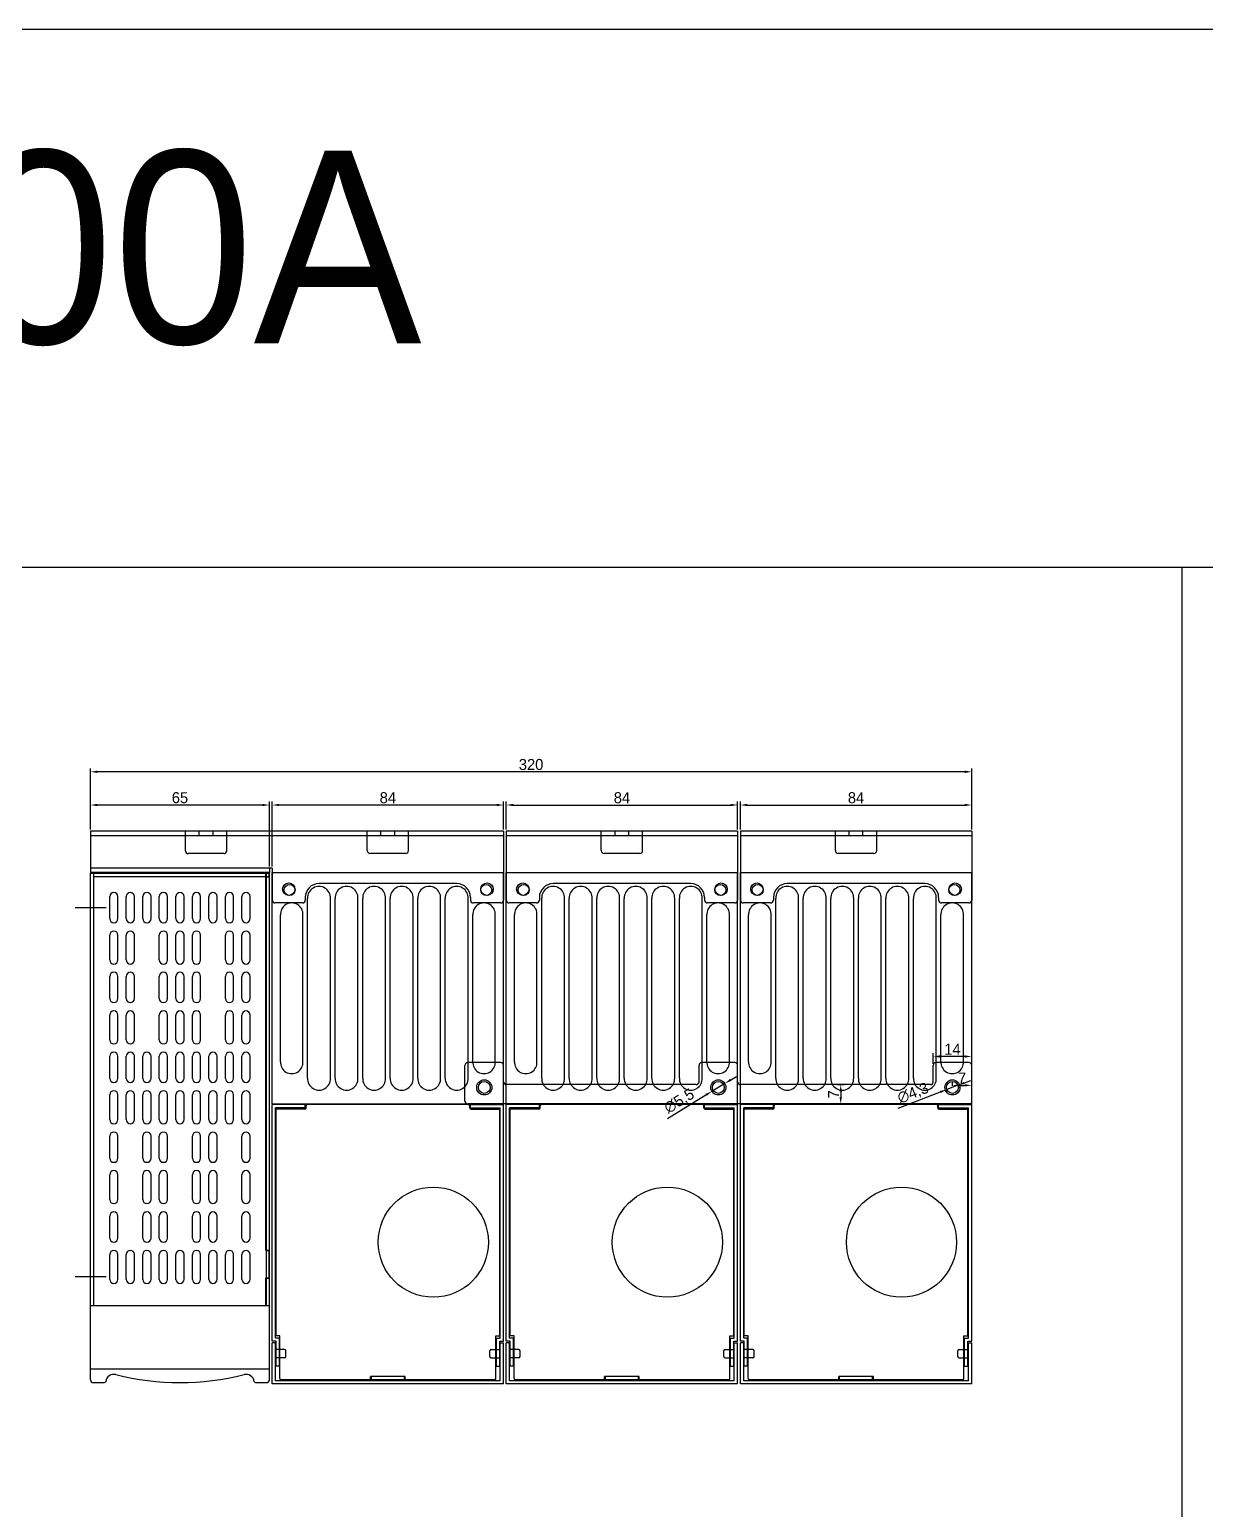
# Model space of a CAD drawing. Header units: millimetres. Extents: x 9994 to 11729, y -2993 to -1712.
# Drawn here: x 10878 to 11305, y -2249 to -1712 of the extents above; entities that cross this region are included whole.
import ezdxf

# ---------------------------------------------------------------- set-up
doc = ezdxf.new("R2010")
doc.units = ezdxf.units.MM
for name, color, linetype in [('CASE', 7, 'Continuous'), ('CASE BRACKET', 7, 'Continuous'), ('CASE COVER', 7, 'Continuous'), ('PCB BASE', 7, 'Continuous'), ('PCB BODY', 7, 'Continuous'), ('방열판', 7, 'Continuous')]:
    doc.layers.add(name, color=color, linetype=linetype)
doc.dimstyles.get("Standard").update_dxf_attribs({"dimtxt": 4, "dimasz": 2, "dimexe": 0.4, "dimexo": 0.9, "dimgap": 0.9, "dimtad": 1, "dimdsep": 46, "dimtxsty": 'Standard', "dimcen": 0.09, "dimclrd": 6, "dimclre": 6, "dimclrt": 4, "dimadec": 0, "dimazin": 2, "dimtfac": 1, "dimtofl": 0, "dimtmove": 0, "dimatfit": 3, "dimfxl": 1, "dimtolj": 1, "dimtzin": 0, "dimarcsym": 0})

# ---------------------------------------------------------------- blocks, each defined once
blk = doc.blocks.new('*D435')
at = {"color": 6, "lineweight": -2, "transparency": 16777216}
for p, q in [((10900.49, -2002.39), (10900.49, -1992.21)), ((10962.99, -1993.46), (10902.99, -1993.46)), ((10965.49, -2015.79), (10965.49, -1992.21))]:
    blk.add_line(p, q, dxfattribs=at)
at = {"color": 6, "transparency": 16777216}
for points in [[(10902.99, -1993.04), (10902.99, -1993.87), (10900.49, -1993.46)], [(10962.99, -1993.04), (10962.99, -1993.87), (10965.49, -1993.46)]]:
    blk.add_solid(points, dxfattribs=at)
at = {"layer": 'Defpoints', "color": 0, "transparency": 16777216}
for p in [(10900.49, -1993.46), (10900.49, -2003.01), (10965.49, -2016.41)]:
    blk.add_point(p, dxfattribs=at)
at = {"color": 1, "transparency": 16777216, "insert": (10932.99, -1990.83), "char_height": 4, "attachment_point": 5}
blk.add_mtext('65', dxfattribs=at)
blk = doc.blocks.new('*D436')
at = {"color": 6, "lineweight": -2, "transparency": 16777216}
for p, q in [((10900.49, -1996.99), (10900.49, -1980.15)), ((11217.99, -1981.4), (10902.99, -1981.4)), ((11220.49, -2002.39), (11220.49, -1980.15))]:
    blk.add_line(p, q, dxfattribs=at)
at = {"color": 6, "transparency": 16777216}
for points in [[(10902.99, -1980.98), (10902.99, -1981.82), (10900.49, -1981.4)], [(11217.99, -1980.98), (11217.99, -1981.82), (11220.49, -1981.4)]]:
    blk.add_solid(points, dxfattribs=at)
at = {"layer": 'Defpoints', "color": 0, "transparency": 16777216}
for p in [(10900.49, -1981.4), (10900.49, -1997.61), (11220.49, -2003.01)]:
    blk.add_point(p, dxfattribs=at)
at = {"color": 1, "transparency": 16777216, "insert": (11060.49, -1978.77), "char_height": 4, "attachment_point": 5}
blk.add_mtext('320', dxfattribs=at)
blk = doc.blocks.new('*D437')
at = {"color": 6, "lineweight": -2, "transparency": 16777216}
for p, q in [((10966.49, -2015.79), (10966.49, -1992.21)), ((11047.99, -1993.46), (10968.99, -1993.46)), ((11050.49, -2002.39), (11050.49, -1992.21))]:
    blk.add_line(p, q, dxfattribs=at)
at = {"color": 6, "transparency": 16777216}
for points in [[(10968.99, -1993.04), (10968.99, -1993.87), (10966.49, -1993.46)], [(11047.99, -1993.04), (11047.99, -1993.87), (11050.49, -1993.46)]]:
    blk.add_solid(points, dxfattribs=at)
at = {"layer": 'Defpoints', "color": 0, "transparency": 16777216}
for p in [(10966.49, -1993.46), (11050.49, -2003.01), (10966.49, -2016.41)]:
    blk.add_point(p, dxfattribs=at)
at = {"color": 1, "transparency": 16777216, "insert": (11008.49, -1990.83), "char_height": 4, "attachment_point": 5}
blk.add_mtext('84', dxfattribs=at)
blk = doc.blocks.new('*D438')
at = {"color": 6, "lineweight": -2, "transparency": 16777216}
for p, q in [((11051.49, -2002.39), (11051.49, -1992.21)), ((11053.99, -1993.46), (11132.99, -1993.46)), ((11135.49, -2002.39), (11135.49, -1992.21))]:
    blk.add_line(p, q, dxfattribs=at)
at = {"color": 6, "transparency": 16777216}
for points in [[(11053.99, -1993.04), (11053.99, -1993.87), (11051.49, -1993.46)], [(11132.99, -1993.04), (11132.99, -1993.87), (11135.49, -1993.46)]]:
    blk.add_solid(points, dxfattribs=at)
at = {"layer": 'Defpoints', "color": 0, "transparency": 16777216}
for p in [(11135.49, -1993.46), (11051.49, -2003.01), (11135.49, -2003.01)]:
    blk.add_point(p, dxfattribs=at)
at = {"color": 1, "transparency": 16777216, "insert": (11093.49, -1990.83), "char_height": 4, "attachment_point": 5}
blk.add_mtext('84', dxfattribs=at)
blk = doc.blocks.new('*D449')
at = {"color": 6, "lineweight": -2, "transparency": 16777216}
for p, q in [((11136.49, -2002.39), (11136.49, -1992.21)), ((11138.99, -1993.46), (11217.99, -1993.46)), ((11220.49, -2002.39), (11220.49, -1992.21))]:
    blk.add_line(p, q, dxfattribs=at)
at = {"color": 6, "transparency": 16777216}
for points in [[(11138.99, -1993.04), (11138.99, -1993.87), (11136.49, -1993.46)], [(11217.99, -1993.04), (11217.99, -1993.87), (11220.49, -1993.46)]]:
    blk.add_solid(points, dxfattribs=at)
at = {"layer": 'Defpoints', "color": 0, "transparency": 16777216}
for p in [(11220.49, -1993.46), (11136.49, -2003.01), (11220.49, -2003.01)]:
    blk.add_point(p, dxfattribs=at)
at = {"color": 1, "transparency": 16777216, "insert": (11178.49, -1990.83), "char_height": 4, "attachment_point": 5}
blk.add_mtext('84', dxfattribs=at)
blk = doc.blocks.new('*D653')
at = {"color": 6, "lineweight": -2, "transparency": 16777216}
for p, q in [((11213.49, -2095.39), (11213.49, -2094.01)), ((11215.99, -2095.26), (11217.99, -2095.26)), ((11220.49, -2095.39), (11220.49, -2094.01))]:
    blk.add_line(p, q, dxfattribs=at)
at = {"color": 6, "transparency": 16777216}
for points in [[(11215.99, -2094.84), (11215.99, -2095.67), (11213.49, -2095.26)], [(11217.99, -2094.84), (11217.99, -2095.67), (11220.49, -2095.26)]]:
    blk.add_solid(points, dxfattribs=at)
at = {"layer": 'Defpoints', "color": 0, "transparency": 16777216}
for p in [(11220.49, -2095.26), (11213.49, -2096.01), (11220.49, -2096.01)]:
    blk.add_point(p, dxfattribs=at)
at = {"color": 1, "transparency": 16777216, "insert": (11216.99, -2092.63), "char_height": 4, "attachment_point": 5}
blk.add_mtext('7', dxfattribs=at)
blk = doc.blocks.new('*D654')
at = {"color": 6, "lineweight": -2, "transparency": 16777216}
for p, q in [((11171.61, -2095.01), (11174.18, -2095.01)), ((11172.93, -2097.51), (11172.93, -2099.51)), ((11177.86, -2102.01), (11171.68, -2102.01))]:
    blk.add_line(p, q, dxfattribs=at)
at = {"color": 6, "transparency": 16777216}
for points in [[(11172.51, -2097.51), (11173.35, -2097.51), (11172.93, -2095.01)], [(11172.51, -2099.51), (11173.35, -2099.51), (11172.93, -2102.01)]]:
    blk.add_solid(points, dxfattribs=at)
at = {"layer": 'Defpoints', "color": 0, "transparency": 16777216}
for p in [(11170.99, -2095.01), (11172.93, -2102.01), (11178.49, -2102.01)]:
    blk.add_point(p, dxfattribs=at)
at = {"color": 1, "transparency": 16777216, "insert": (11170.3, -2098.51), "char_height": 4, "attachment_point": 5, "rotation": 90}
blk.add_mtext('7', dxfattribs=at)
blk = doc.blocks.new('*D655')
at = {"color": 6, "lineweight": -2, "transparency": 16777216}
for p, q in [((11206.49, -2087.39), (11206.49, -2083.53)), ((11217.99, -2084.78), (11208.99, -2084.78)), ((11220.49, -2087.36), (11220.49, -2083.53))]:
    blk.add_line(p, q, dxfattribs=at)
at = {"color": 6, "transparency": 16777216}
for points in [[(11208.99, -2084.36), (11208.99, -2085.2), (11206.49, -2084.78)], [(11217.99, -2084.36), (11217.99, -2085.2), (11220.49, -2084.78)]]:
    blk.add_solid(points, dxfattribs=at)
at = {"layer": 'Defpoints', "color": 0, "transparency": 16777216}
for p in [(11206.49, -2084.78), (11206.49, -2088.01), (11220.49, -2087.99)]:
    blk.add_point(p, dxfattribs=at)
at = {"color": 1, "transparency": 16777216, "insert": (11213.49, -2082.15), "char_height": 4, "attachment_point": 5}
blk.add_mtext('14', dxfattribs=at)
blk = doc.blocks.new('*D666')
at = {"color": 6, "lineweight": -2, "transparency": 16777216}
for p, q in [((11130.84, -2094.59), (11126.14, -2097.44)), ((11132.98, -2093.29), (11135.11, -2091.99)), ((11109.97, -2107.26), (11124, -2098.74))]:
    blk.add_line(p, q, dxfattribs=at)
at = {"color": 6, "transparency": 16777216}
for points in [[(11132.76, -2092.93), (11133.19, -2093.64), (11130.84, -2094.59)], [(11123.79, -2098.38), (11124.22, -2099.1), (11126.14, -2097.44)]]:
    blk.add_solid(points, dxfattribs=at)
at = {"layer": 'Defpoints', "color": 0, "transparency": 16777216}
for p in [(11130.84, -2094.59), (11126.14, -2097.44)]:
    blk.add_point(p, dxfattribs=at)
at = {"color": 1, "transparency": 16777216, "insert": (11114.38, -2101.12), "char_height": 4, "attachment_point": 5, "rotation": 31.2849}
blk.add_mtext('∅5,5', dxfattribs=at)
blk = doc.blocks.new('*D570')
at = {"color": 6, "lineweight": -2, "transparency": 16777216}
for p, q in [((11215.5, -2095.25), (11211.48, -2096.78)), ((11217.84, -2094.36), (11220.17, -2093.48)), ((11193.79, -2103.49), (11209.14, -2097.66))]:
    blk.add_line(p, q, dxfattribs=at)
at = {"color": 6, "transparency": 16777216}
for points in [[(11217.69, -2093.97), (11217.98, -2094.75), (11215.5, -2095.25)], [(11208.99, -2097.27), (11209.29, -2098.05), (11211.48, -2096.78)]]:
    blk.add_solid(points, dxfattribs=at)
at = {"layer": 'Defpoints', "color": 0, "transparency": 16777216}
for p in [(11215.5, -2095.25), (11211.48, -2096.78)]:
    blk.add_point(p, dxfattribs=at)
at = {"color": 1, "transparency": 16777216, "insert": (11199.25, -2098.25), "char_height": 4, "attachment_point": 5, "rotation": 20.786}
blk.add_mtext('∅4,3', dxfattribs=at)

msp = doc.modelspace()

# ---------------------------------------------------------------- linework, layer by layer
for p, q in [((11728.716, -1711.875), (9994.37, -1711.875)), ((11728.716, -1907.151), (9994.37, -1907.151)), ((11296.85, -1907.151), (11296.85, -2993.143))]:
    msp.add_line(p, q)
at = {"layer": 'CASE'}
for p, q in [((10900.489, -2175.213), (10900.489, -2018.213)), ((10900.489, -2018.213), (10965.489, -2018.213)), ((10901.689, -2175.213), (10901.689, -2018.213)), ((10901.689, -2019.413), (10965.389, -2019.413)), ((10964.189, -2155.213), (10964.189, -2018.213)), ((10964.289, -2018.213), (10964.289, -2155.213)), ((10964.289, -2019.513), (10965.489, -2019.513)), ((10965.389, -2019.413), (10965.389, -2018.213)), ((10965.489, -2175.213), (10965.489, -2018.213)), ((10894.983, -2030.713), (10906.235, -2030.713)), ((10907.486, -2034.715), (10907.486, -2026.715)), ((10910.486, -2034.715), (10910.486, -2026.715)), ((10913.486, -2034.715), (10913.486, -2026.715)), ((10916.486, -2034.715), (10916.486, -2026.715)), ((10919.486, -2034.715), (10919.486, -2026.715)), ((10922.486, -2034.715), (10922.486, -2026.715)), ((10925.486, -2034.715), (10925.486, -2026.715)), ((10928.486, -2034.715), (10928.486, -2026.715)), ((10931.486, -2034.715), (10931.486, -2026.715)), ((10934.486, -2034.715), (10934.486, -2026.715)), ((10937.486, -2034.715), (10937.486, -2026.715)), ((10940.486, -2034.715), (10940.486, -2026.715)), ((10943.486, -2034.715), (10943.486, -2026.715)), ((10946.486, -2034.715), (10946.486, -2026.715)), ((10949.486, -2034.715), (10949.486, -2026.715)), ((10952.486, -2034.715), (10952.486, -2026.715)), ((10955.486, -2034.715), (10955.486, -2026.715)), ((10958.486, -2034.715), (10958.486, -2026.715)), ((10907.486, -2049.715), (10907.486, -2040.715)), ((10910.486, -2049.715), (10910.486, -2040.715)), ((10913.486, -2049.715), (10913.486, -2040.715)), ((10916.486, -2049.715), (10916.486, -2040.715)), ((10925.486, -2049.715), (10925.486, -2040.715)), ((10928.486, -2049.715), (10928.486, -2040.715)), ((10931.486, -2049.715), (10931.486, -2040.715)), ((10934.486, -2049.715), (10934.486, -2040.715)), ((10937.486, -2049.715), (10937.486, -2040.715)), ((10940.486, -2049.715), (10940.486, -2040.715)), ((10949.486, -2049.715), (10949.486, -2040.715)), ((10952.486, -2049.715), (10952.486, -2040.715)), ((10955.486, -2049.715), (10955.486, -2040.715)), ((10958.486, -2049.715), (10958.486, -2040.715)), ((10907.486, -2063.715), (10907.486, -2055.715)), ((10910.486, -2063.715), (10910.486, -2055.715)), ((10913.486, -2063.715), (10913.486, -2055.715)), ((10916.486, -2063.715), (10916.486, -2055.715)), ((10925.486, -2063.715), (10925.486, -2055.715)), ((10928.486, -2063.715), (10928.486, -2055.715)), ((10931.486, -2063.715), (10931.486, -2055.715)), ((10934.486, -2063.715), (10934.486, -2055.715)), ((10937.486, -2063.715), (10937.486, -2055.715)), ((10940.486, -2063.715), (10940.486, -2055.715)), ((10949.486, -2063.715), (10949.486, -2055.715)), ((10952.486, -2063.715), (10952.486, -2055.715)), ((10955.486, -2063.715), (10955.486, -2055.715)), ((10958.486, -2063.715), (10958.486, -2055.715)), ((10907.486, -2078.715), (10907.486, -2069.715)), ((10910.486, -2078.715), (10910.486, -2069.715)), ((10913.486, -2078.715), (10913.486, -2069.715)), ((10916.486, -2078.715), (10916.486, -2069.715)), ((10925.486, -2078.715), (10925.486, -2069.715)), ((10928.486, -2078.715), (10928.486, -2069.715)), ((10931.486, -2078.715), (10931.486, -2069.715)), ((10934.486, -2078.715), (10934.486, -2069.715)), ((10937.486, -2078.715), (10937.486, -2069.715)), ((10940.486, -2078.715), (10940.486, -2069.715)), ((10949.486, -2078.715), (10949.486, -2069.715)), ((10952.486, -2078.715), (10952.486, -2069.715)), ((10955.486, -2078.715), (10955.486, -2069.715)), ((10958.486, -2078.715), (10958.486, -2069.715)), ((10907.486, -2092.715), (10907.486, -2084.715)), ((10910.486, -2092.715), (10910.486, -2084.715)), ((10913.486, -2092.715), (10913.486, -2084.715)), ((10916.486, -2092.715), (10916.486, -2084.715)), ((10919.486, -2092.715), (10919.486, -2084.715)), ((10922.486, -2092.715), (10922.486, -2084.715)), ((10925.486, -2092.715), (10925.486, -2084.715)), ((10928.486, -2092.715), (10928.486, -2084.715)), ((10931.486, -2092.715), (10931.486, -2084.715)), ((10934.486, -2092.715), (10934.486, -2084.715)), ((10937.486, -2092.715), (10937.486, -2084.715)), ((10940.486, -2092.715), (10940.486, -2084.715)), ((10943.486, -2092.715), (10943.486, -2084.715)), ((10946.486, -2092.715), (10946.486, -2084.715)), ((10949.486, -2092.715), (10949.486, -2084.715)), ((10952.486, -2092.715), (10952.486, -2084.715)), ((10955.486, -2092.715), (10955.486, -2084.715)), ((10958.486, -2092.715), (10958.486, -2084.715)), ((10907.486, -2107.715), (10907.486, -2098.715)), ((10910.486, -2107.715), (10910.486, -2098.715)), ((10913.486, -2107.715), (10913.486, -2098.715)), ((10916.486, -2107.715), (10916.486, -2098.715)), ((10919.486, -2107.715), (10919.486, -2098.715)), ((10922.486, -2107.715), (10922.486, -2098.715)), ((10925.486, -2107.715), (10925.486, -2098.715)), ((10928.486, -2107.715), (10928.486, -2098.715)), ((10931.486, -2107.715), (10931.486, -2098.715)), ((10934.486, -2107.715), (10934.486, -2098.715)), ((10937.486, -2107.715), (10937.486, -2098.715)), ((10940.486, -2107.715), (10940.486, -2098.715)), ((10943.486, -2107.715), (10943.486, -2098.715)), ((10946.486, -2107.715), (10946.486, -2098.715)), ((10949.486, -2107.715), (10949.486, -2098.715)), ((10952.486, -2107.715), (10952.486, -2098.715)), ((10955.486, -2107.715), (10955.486, -2098.715)), ((10958.486, -2107.715), (10958.486, -2098.715)), ((10978.489, -2102.213), (10966.489, -2102.213)), ((10966.489, -2188.213), (10966.489, -2102.213)), ((10978.489, -2103.413), (10967.689, -2103.413)), ((10967.689, -2187.013), (10967.689, -2103.413)), ((10978.289, -2103.913), (10967.889, -2103.913)), ((10967.889, -2186.213), (10967.889, -2103.913)), ((10978.489, -2103.413), (10978.489, -2102.213)), ((10978.789, -2103.413), (10978.789, -2102.713)), ((11037.689, -2102.213), (10979.289, -2102.213)), ((11038.189, -2103.413), (11038.189, -2102.713)), ((11038.489, -2102.213), (11050.489, -2102.213)), ((11038.489, -2103.413), (11038.489, -2102.213)), ((11038.489, -2103.413), (11049.289, -2103.413)), ((11038.689, -2103.913), (11049.089, -2103.913)), ((11049.089, -2186.213), (11049.089, -2103.913)), ((11049.289, -2187.013), (11049.289, -2103.413)), ((11050.489, -2188.213), (11050.489, -2102.213)), ((11063.489, -2102.213), (11051.489, -2102.213)), ((11051.489, -2188.213), (11051.489, -2102.213)), ((11063.489, -2103.413), (11052.689, -2103.413)), ((11052.689, -2187.013), (11052.689, -2103.413)), ((11063.289, -2103.913), (11052.889, -2103.913)), ((11052.889, -2186.213), (11052.889, -2103.913)), ((11063.489, -2103.413), (11063.489, -2102.213)), ((11063.789, -2103.413), (11063.789, -2102.713)), ((11122.689, -2102.213), (11064.289, -2102.213)), ((11123.189, -2103.413), (11123.189, -2102.713)), ((11123.489, -2102.213), (11135.489, -2102.213)), ((11123.489, -2103.413), (11123.489, -2102.213)), ((11123.489, -2103.413), (11134.289, -2103.413)), ((11123.689, -2103.913), (11134.089, -2103.913)), ((11134.089, -2186.213), (11134.089, -2103.913)), ((11134.289, -2187.013), (11134.289, -2103.413)), ((11135.489, -2188.213), (11135.489, -2102.213)), ((11148.489, -2102.213), (11136.489, -2102.213)), ((11136.489, -2188.213), (11136.489, -2102.213)), ((11148.489, -2103.413), (11137.689, -2103.413)), ((11137.689, -2187.013), (11137.689, -2103.413)), ((11148.289, -2103.913), (11137.889, -2103.913)), ((11137.889, -2186.213), (11137.889, -2103.913)), ((11148.489, -2103.413), (11148.489, -2102.213)), ((11148.789, -2103.413), (11148.789, -2102.713)), ((11207.689, -2102.213), (11149.289, -2102.213)), ((11208.189, -2103.413), (11208.189, -2102.713)), ((11208.489, -2102.213), (11220.489, -2102.213)), ((11208.489, -2103.413), (11208.489, -2102.213)), ((11208.489, -2103.413), (11219.289, -2103.413)), ((11208.689, -2103.913), (11219.089, -2103.913)), ((11219.089, -2186.213), (11219.089, -2103.913)), ((11219.289, -2187.013), (11219.289, -2103.413)), ((11220.489, -2188.213), (11220.489, -2102.213)), ((10907.486, -2121.715), (10907.486, -2113.715)), ((10910.486, -2121.715), (10910.486, -2113.715)), ((10919.486, -2121.715), (10919.486, -2113.715)), ((10922.486, -2121.715), (10922.486, -2113.715)), ((10925.486, -2121.715), (10925.486, -2113.715)), ((10928.486, -2121.715), (10928.486, -2113.715)), ((10937.486, -2121.715), (10937.486, -2113.715)), ((10940.486, -2121.715), (10940.486, -2113.715)), ((10943.486, -2121.715), (10943.486, -2113.715)), ((10946.486, -2121.715), (10946.486, -2113.715)), ((10955.486, -2121.715), (10955.486, -2113.715)), ((10958.486, -2121.715), (10958.486, -2113.715)), ((10907.486, -2136.715), (10907.486, -2127.715)), ((10910.486, -2136.715), (10910.486, -2127.715)), ((10919.486, -2136.715), (10919.486, -2127.715)), ((10922.486, -2136.715), (10922.486, -2127.715)), ((10925.486, -2136.715), (10925.486, -2127.715)), ((10928.486, -2136.715), (10928.486, -2127.715)), ((10937.486, -2136.715), (10937.486, -2127.715)), ((10940.486, -2136.715), (10940.486, -2127.715)), ((10943.486, -2136.715), (10943.486, -2127.715)), ((10946.486, -2136.715), (10946.486, -2127.715)), ((10955.486, -2136.715), (10955.486, -2127.715)), ((10958.486, -2136.715), (10958.486, -2127.715)), ((10907.486, -2150.715), (10907.486, -2142.715)), ((10910.486, -2150.715), (10910.486, -2142.715)), ((10919.486, -2150.715), (10919.486, -2142.715)), ((10922.486, -2150.715), (10922.486, -2142.715)), ((10925.486, -2150.715), (10925.486, -2142.715)), ((10928.486, -2150.715), (10928.486, -2142.715)), ((10937.486, -2150.715), (10937.486, -2142.715)), ((10940.486, -2150.715), (10940.486, -2142.715)), ((10943.486, -2150.715), (10943.486, -2142.715)), ((10946.486, -2150.715), (10946.486, -2142.715)), ((10955.486, -2150.715), (10955.486, -2142.715)), ((10958.486, -2150.715), (10958.486, -2142.715)), ((10907.486, -2165.715), (10907.486, -2156.715)), ((10910.486, -2165.715), (10910.486, -2156.715)), ((10913.486, -2165.715), (10913.486, -2156.715)), ((10916.486, -2165.715), (10916.486, -2156.715)), ((10919.486, -2165.715), (10919.486, -2156.715)), ((10922.486, -2165.715), (10922.486, -2156.715)), ((10925.486, -2165.715), (10925.486, -2156.715)), ((10928.486, -2165.715), (10928.486, -2156.715)), ((10931.486, -2165.715), (10931.486, -2156.715)), ((10934.486, -2165.715), (10934.486, -2156.715)), ((10937.486, -2165.715), (10937.486, -2156.715)), ((10940.486, -2165.715), (10940.486, -2156.715)), ((10943.486, -2165.715), (10943.486, -2156.715)), ((10946.486, -2165.715), (10946.486, -2156.715)), ((10949.486, -2165.715), (10949.486, -2156.715)), ((10952.486, -2165.715), (10952.486, -2156.715)), ((10955.486, -2165.715), (10955.486, -2156.715)), ((10958.486, -2165.715), (10958.486, -2156.715)), ((10964.189, -2155.213), (10965.389, -2155.213)), ((10964.289, -2155.113), (10965.489, -2155.113)), ((10964.289, -2155.213), (10964.289, -2165.213)), ((10965.389, -2165.213), (10965.389, -2155.213)), ((10894.983, -2164.713), (10906.235, -2164.713)), ((10964.189, -2165.213), (10965.389, -2165.213)), ((10964.189, -2175.213), (10964.189, -2165.213)), ((10964.289, -2165.213), (10964.289, -2175.213)), ((10964.289, -2165.313), (10965.489, -2165.313)), ((10900.489, -2175.213), (10927.489, -2175.213)), ((10938.489, -2175.213), (10965.489, -2175.213)), ((10969.089, -2187.013), (10967.689, -2187.013)), ((10969.289, -2186.213), (10967.889, -2186.213)), ((10969.089, -2197.213), (10969.089, -2187.013)), ((10969.289, -2201.713), (10969.289, -2186.213)), ((11047.689, -2201.713), (11047.689, -2186.213)), ((11047.689, -2186.213), (11049.089, -2186.213)), ((11047.889, -2197.213), (11047.889, -2187.013)), ((11047.889, -2187.013), (11049.289, -2187.013)), ((11054.089, -2187.013), (11052.689, -2187.013)), ((11054.289, -2186.213), (11052.889, -2186.213)), ((11054.089, -2197.213), (11054.089, -2187.013)), ((11054.289, -2201.713), (11054.289, -2186.213)), ((11132.689, -2201.713), (11132.689, -2186.213)), ((11132.689, -2186.213), (11134.089, -2186.213)), ((11132.889, -2197.213), (11132.889, -2187.013)), ((11132.889, -2187.013), (11134.289, -2187.013)), ((11139.089, -2187.013), (11137.689, -2187.013)), ((11139.289, -2186.213), (11137.889, -2186.213)), ((11139.089, -2197.213), (11139.089, -2187.013)), ((11139.289, -2201.713), (11139.289, -2186.213)), ((11217.689, -2201.713), (11217.689, -2186.213)), ((11217.689, -2186.213), (11219.089, -2186.213)), ((11217.889, -2197.213), (11217.889, -2187.013)), ((11217.889, -2187.013), (11219.289, -2187.013)), ((10967.889, -2188.213), (10966.489, -2188.213)), ((10967.889, -2197.213), (10967.889, -2188.213)), ((11049.089, -2197.213), (11049.089, -2188.213)), ((11049.089, -2188.213), (11050.489, -2188.213)), ((11052.889, -2188.213), (11051.489, -2188.213)), ((11052.889, -2197.213), (11052.889, -2188.213)), ((11134.089, -2197.213), (11134.089, -2188.213)), ((11134.089, -2188.213), (11135.489, -2188.213)), ((11137.889, -2188.213), (11136.489, -2188.213)), ((11137.889, -2197.213), (11137.889, -2188.213)), ((11219.089, -2197.213), (11219.089, -2188.213)), ((11219.089, -2188.213), (11220.489, -2188.213)), ((10969.089, -2197.213), (10967.889, -2197.213)), ((11047.889, -2197.213), (11049.089, -2197.213)), ((11054.089, -2197.213), (11052.889, -2197.213)), ((11132.889, -2197.213), (11134.089, -2197.213)), ((11139.089, -2197.213), (11137.889, -2197.213)), ((11217.889, -2197.213), (11219.089, -2197.213)), ((11002.189, -2202.213), (10969.789, -2202.213)), ((11014.789, -2201.013), (11002.189, -2201.013)), ((11002.189, -2202.213), (11002.189, -2201.013)), ((11002.489, -2202.213), (11002.489, -2201.013)), ((11014.489, -2202.213), (11002.489, -2202.213)), ((11014.489, -2202.213), (11014.489, -2201.013)), ((11014.789, -2202.213), (11014.789, -2201.013)), ((11047.189, -2202.213), (11014.789, -2202.213)), ((11087.189, -2202.213), (11054.789, -2202.213)), ((11099.789, -2201.013), (11087.189, -2201.013)), ((11087.189, -2202.213), (11087.189, -2201.013)), ((11087.489, -2202.213), (11087.489, -2201.013)), ((11099.489, -2202.213), (11087.489, -2202.213)), ((11099.489, -2202.213), (11099.489, -2201.013)), ((11099.789, -2202.213), (11099.789, -2201.013)), ((11132.189, -2202.213), (11099.789, -2202.213)), ((11172.189, -2202.213), (11139.789, -2202.213)), ((11184.789, -2201.013), (11172.189, -2201.013)), ((11172.189, -2202.213), (11172.189, -2201.013)), ((11172.489, -2202.213), (11172.489, -2201.013)), ((11184.489, -2202.213), (11172.489, -2202.213)), ((11184.489, -2202.213), (11184.489, -2201.013)), ((11184.789, -2202.213), (11184.789, -2201.013)), ((11217.189, -2202.213), (11184.789, -2202.213))]:
    msp.add_line(p, q, dxfattribs=at)
for centre in [(11024.989, -2152.213), (11109.989, -2152.213), (11194.989, -2152.213)]:
    msp.add_circle(centre, 20, dxfattribs=at)
for centre, radius, start, end in [((10908.986, -2026.715), 1.5, 0, 180), ((10914.986, -2026.715), 1.5, 0, 180), ((10920.986, -2026.715), 1.5, 0, 180), ((10926.986, -2026.715), 1.5, 0, 180), ((10932.986, -2026.715), 1.5, 0, 180), ((10938.986, -2026.715), 1.5, 0, 180), ((10944.986, -2026.715), 1.5, 0, 180), ((10950.986, -2026.715), 1.5, 0, 180), ((10956.986, -2026.715), 1.5, 0, 180), ((10908.986, -2034.715), 1.5, 180, 0), ((10914.986, -2034.715), 1.5, 180, 0), ((10920.986, -2034.715), 1.5, 180, 0), ((10926.986, -2034.715), 1.5, 180, 0), ((10932.986, -2034.715), 1.5, 180, 0), ((10938.986, -2034.715), 1.5, 180, 0), ((10944.986, -2034.715), 1.5, 180, 0), ((10950.986, -2034.715), 1.5, 180, 0), ((10956.986, -2034.715), 1.5, 180, 0), ((10908.986, -2040.715), 1.5, 0, 180), ((10914.986, -2040.715), 1.5, 0, 180), ((10926.986, -2040.715), 1.5, 0, 180), ((10932.986, -2040.715), 1.5, 0, 180), ((10938.986, -2040.715), 1.5, 0, 180), ((10950.986, -2040.715), 1.5, 0, 180), ((10956.986, -2040.715), 1.5, 0, 180), ((10908.986, -2049.715), 1.5, 180, 0), ((10914.986, -2049.715), 1.5, 180, 0), ((10926.986, -2049.715), 1.5, 180, 0), ((10932.986, -2049.715), 1.5, 180, 0), ((10938.986, -2049.715), 1.5, 180, 0), ((10950.986, -2049.715), 1.5, 180, 0), ((10956.986, -2049.715), 1.5, 180, 0), ((10908.986, -2055.715), 1.5, 0, 180), ((10914.986, -2055.715), 1.5, 0, 180), ((10926.986, -2055.715), 1.5, 0, 180), ((10932.986, -2055.715), 1.5, 0, 180), ((10938.986, -2055.715), 1.5, 0, 180), ((10950.986, -2055.715), 1.5, 0, 180), ((10956.986, -2055.715), 1.5, 0, 180), ((10908.986, -2063.715), 1.5, 180, 0), ((10908.986, -2069.715), 1.5, 0, 180), ((10914.986, -2063.715), 1.5, 180, 0), ((10914.986, -2069.715), 1.5, 0, 180), ((10926.986, -2063.715), 1.5, 180, 0), ((10926.986, -2069.715), 1.5, 0, 180), ((10932.986, -2063.715), 1.5, 180, 0), ((10932.986, -2069.715), 1.5, 0, 180), ((10938.986, -2063.715), 1.5, 180, 0), ((10938.986, -2069.715), 1.5, 0, 180), ((10950.986, -2063.715), 1.5, 180, 0), ((10950.986, -2069.715), 1.5, 0, 180), ((10956.986, -2063.715), 1.5, 180, 0), ((10956.986, -2069.715), 1.5, 0, 180), ((10908.986, -2078.715), 1.5, 180, 0), ((10914.986, -2078.715), 1.5, 180, 0), ((10926.986, -2078.715), 1.5, 180, 0), ((10932.986, -2078.715), 1.5, 180, 0), ((10938.986, -2078.715), 1.5, 180, 0), ((10950.986, -2078.715), 1.5, 180, 0), ((10956.986, -2078.715), 1.5, 180, 0), ((10908.986, -2084.715), 1.5, 0, 180), ((10914.986, -2084.715), 1.5, 0, 180), ((10920.986, -2084.715), 1.5, 0, 180), ((10926.986, -2084.715), 1.5, 0, 180), ((10932.986, -2084.715), 1.5, 0, 180), ((10938.986, -2084.715), 1.5, 0, 180), ((10944.986, -2084.715), 1.5, 0, 180), ((10950.986, -2084.715), 1.5, 0, 180), ((10956.986, -2084.715), 1.5, 0, 180), ((10908.986, -2092.715), 1.5, 180, 0), ((10914.986, -2092.715), 1.5, 180, 0), ((10920.986, -2092.715), 1.5, 180, 0), ((10926.986, -2092.715), 1.5, 180, 0), ((10932.986, -2092.715), 1.5, 180, 0), ((10938.986, -2092.715), 1.5, 180, 0), ((10944.986, -2092.715), 1.5, 180, 0), ((10950.986, -2092.715), 1.5, 180, 0), ((10956.986, -2092.715), 1.5, 180, 0), ((10908.986, -2098.715), 1.5, 0, 180), ((10914.986, -2098.715), 1.5, 0, 180), ((10920.986, -2098.715), 1.5, 0, 180), ((10926.986, -2098.715), 1.5, 0, 180), ((10932.986, -2098.715), 1.5, 0, 180), ((10938.986, -2098.715), 1.5, 0, 180), ((10944.986, -2098.715), 1.5, 0, 180), ((10950.986, -2098.715), 1.5, 0, 180), ((10956.986, -2098.715), 1.5, 0, 180), ((10978.289, -2103.413), 0.5, 270, 0), ((10979.289, -2102.713), 0.5, 90, 180), ((11037.689, -2102.713), 0.5, 0, 90), ((11038.689, -2103.413), 0.5, 180, 270), ((11063.289, -2103.413), 0.5, 270, 0), ((11064.289, -2102.713), 0.5, 90, 180), ((11122.689, -2102.713), 0.5, 0, 90), ((11123.689, -2103.413), 0.5, 180, 270), ((11148.289, -2103.413), 0.5, 270, 0), ((11149.289, -2102.713), 0.5, 90, 180), ((11207.689, -2102.713), 0.5, 0, 90), ((11208.689, -2103.413), 0.5, 180, 270), ((10908.986, -2107.715), 1.5, 180, 0), ((10914.986, -2107.715), 1.5, 180, 0), ((10920.986, -2107.715), 1.5, 180, 0), ((10926.986, -2107.715), 1.5, 180, 0), ((10932.986, -2107.715), 1.5, 180, 0), ((10938.986, -2107.715), 1.5, 180, 0), ((10944.986, -2107.715), 1.5, 180, 0), ((10950.986, -2107.715), 1.5, 180, 0), ((10956.986, -2107.715), 1.5, 180, 0), ((10908.986, -2113.715), 1.5, 0, 180), ((10920.986, -2113.715), 1.5, 0, 180), ((10926.986, -2113.715), 1.5, 0, 180), ((10938.986, -2113.715), 1.5, 0, 180), ((10944.986, -2113.715), 1.5, 0, 180), ((10956.986, -2113.715), 1.5, 0, 180), ((10908.986, -2121.715), 1.5, 180, 0), ((10920.986, -2121.715), 1.5, 180, 0), ((10926.986, -2121.715), 1.5, 180, 0), ((10938.986, -2121.715), 1.5, 180, 0), ((10944.986, -2121.715), 1.5, 180, 0), ((10956.986, -2121.715), 1.5, 180, 0), ((10908.986, -2127.715), 1.5, 0, 180), ((10920.986, -2127.715), 1.5, 0, 180), ((10926.986, -2127.715), 1.5, 0, 180), ((10938.986, -2127.715), 1.5, 0, 180), ((10944.986, -2127.715), 1.5, 0, 180), ((10956.986, -2127.715), 1.5, 0, 180), ((10908.986, -2136.715), 1.5, 180, 0), ((10920.986, -2136.715), 1.5, 180, 0), ((10926.986, -2136.715), 1.5, 180, 0), ((10938.986, -2136.715), 1.5, 180, 0), ((10944.986, -2136.715), 1.5, 180, 0), ((10956.986, -2136.715), 1.5, 180, 0), ((10908.986, -2142.715), 1.5, 0, 180), ((10920.986, -2142.715), 1.5, 0, 180), ((10926.986, -2142.715), 1.5, 0, 180), ((10938.986, -2142.715), 1.5, 0, 180), ((10944.986, -2142.715), 1.5, 0, 180), ((10956.986, -2142.715), 1.5, 0, 180), ((10908.986, -2150.715), 1.5, 180, 0), ((10920.986, -2150.715), 1.5, 180, 0), ((10926.986, -2150.715), 1.5, 180, 0), ((10938.986, -2150.715), 1.5, 180, 0), ((10944.986, -2150.715), 1.5, 180, 0), ((10956.986, -2150.715), 1.5, 180, 0), ((10908.986, -2156.715), 1.5, 0, 180), ((10914.986, -2156.715), 1.5, 0, 180), ((10920.986, -2156.715), 1.5, 0, 180), ((10926.986, -2156.715), 1.5, 0, 180), ((10932.986, -2156.715), 1.5, 0, 180), ((10938.986, -2156.715), 1.5, 0, 180), ((10944.986, -2156.715), 1.5, 0, 180), ((10950.986, -2156.715), 1.5, 0, 180), ((10956.986, -2156.715), 1.5, 0, 180), ((10908.986, -2165.715), 1.5, 180, 0), ((10914.986, -2165.715), 1.5, 180, 0), ((10920.986, -2165.715), 1.5, 180, 0), ((10926.986, -2165.715), 1.5, 180, 0), ((10932.986, -2165.715), 1.5, 180, 0), ((10938.986, -2165.715), 1.5, 180, 0), ((10944.986, -2165.715), 1.5, 180, 0), ((10950.986, -2165.715), 1.5, 180, 0), ((10956.986, -2165.715), 1.5, 180, 0), ((10969.789, -2201.713), 0.5, 180, 270), ((11047.189, -2201.713), 0.5, 270, 0), ((11054.789, -2201.713), 0.5, 180, 270), ((11132.189, -2201.713), 0.5, 270, 0), ((11139.789, -2201.713), 0.5, 180, 270), ((11217.189, -2201.713), 0.5, 270, 0)]:
    msp.add_arc(centre, radius, start, end, dxfattribs=at)
at = {"layer": 'CASE BRACKET', "color": 2}
for p, q in [((11050.489, -2003.013), (10900.489, -2003.013)), ((10900.489, -2003.013), (10900.489, -2018.013)), ((10934.989, -2004.696), (10934.989, -2003.096)), ((10939.989, -2004.696), (10939.989, -2003.096)), ((10944.989, -2004.696), (10944.989, -2003.096)), ((10949.989, -2004.696), (10949.989, -2003.096)), ((11000.989, -2004.613), (11000.989, -2003.013)), ((11005.989, -2004.613), (11005.989, -2003.013)), ((11010.989, -2004.613), (11010.989, -2003.013)), ((11015.989, -2004.613), (11015.989, -2003.013)), ((11050.489, -2003.013), (11050.489, -2028.014)), ((11135.489, -2003.013), (11051.489, -2003.013)), ((11051.489, -2003.013), (11051.489, -2028.014)), ((11085.989, -2004.613), (11085.989, -2003.013)), ((11090.989, -2004.613), (11090.989, -2003.013)), ((11095.989, -2004.613), (11095.989, -2003.013)), ((11100.989, -2004.613), (11100.989, -2003.013)), ((11135.489, -2003.013), (11135.489, -2028.014)), ((11220.489, -2003.013), (11136.489, -2003.013)), ((11136.489, -2003.013), (11136.489, -2028.014)), ((11170.989, -2004.613), (11170.989, -2003.013)), ((11175.989, -2004.613), (11175.989, -2003.013)), ((11180.989, -2004.613), (11180.989, -2003.013)), ((11185.989, -2004.613), (11185.989, -2003.013)), ((11220.489, -2003.013), (11220.489, -2028.014)), ((11050.489, -2004.613), (10900.489, -2004.613)), ((10934.989, -2010.096), (10934.989, -2004.696)), ((10949.989, -2010.096), (10949.989, -2004.696)), ((11000.989, -2010.013), (11000.989, -2004.613)), ((11015.989, -2010.013), (11015.989, -2004.613)), ((11135.489, -2004.613), (11051.489, -2004.613)), ((11085.989, -2010.013), (11085.989, -2004.613)), ((11100.989, -2010.013), (11100.989, -2004.613)), ((11220.489, -2004.613), (11136.489, -2004.613)), ((11170.989, -2010.013), (11170.989, -2004.613)), ((11185.989, -2010.013), (11185.989, -2004.613)), ((10948.989, -2011.096), (10935.989, -2011.096)), ((11014.989, -2011.013), (11001.989, -2011.013)), ((11099.989, -2011.013), (11086.989, -2011.013)), ((11184.989, -2011.013), (11171.989, -2011.013)), ((10966.489, -2016.413), (10900.489, -2016.413)), ((10965.489, -2018.013), (10900.489, -2018.013)), ((10965.489, -2016.413), (10965.489, -2018.013)), ((10966.489, -2016.413), (10966.489, -2028.014)), ((11033.489, -2022.014), (10983.489, -2022.014)), ((11118.489, -2022.014), (11068.489, -2022.014)), ((11203.489, -2022.014), (11153.489, -2022.014)), ((10977.489, -2029.014), (10967.489, -2029.014)), ((10978.489, -2027.014), (10978.489, -2028.014)), ((11038.489, -2027.014), (11038.489, -2028.014)), ((11049.489, -2029.014), (11039.489, -2029.014)), ((11062.489, -2029.014), (11052.489, -2029.014)), ((11063.489, -2027.014), (11063.489, -2028.014)), ((11123.489, -2027.014), (11123.489, -2028.014)), ((11134.489, -2029.014), (11124.489, -2029.014)), ((11147.489, -2029.014), (11137.489, -2029.014)), ((11148.489, -2027.014), (11148.489, -2028.014)), ((11208.489, -2027.014), (11208.489, -2028.014)), ((11219.489, -2029.014), (11209.489, -2029.014)), ((11036.489, -2101.014), (11036.489, -2088.012)), ((11049.489, -2087.012), (11037.489, -2087.012)), ((11050.489, -2094.012), (11050.489, -2088.012)), ((11121.489, -2094.012), (11121.489, -2088.012)), ((11134.489, -2087.012), (11122.489, -2087.012)), ((11135.489, -2094.012), (11135.489, -2088.012)), ((11206.489, -2094.012), (11206.489, -2088.012)), ((11219.489, -2087.012), (11207.489, -2087.012)), ((11220.489, -2102.014), (11220.489, -2088.012)), ((11120.489, -2095.012), (11051.489, -2095.012)), ((11205.489, -2095.012), (11136.489, -2095.012)), ((11220.489, -2102.014), (11037.489, -2102.014))]:
    msp.add_line(p, q, dxfattribs=at)
for centre, radius in [((10972.489, -2024.014), 2.25), ((11044.489, -2024.014), 2.25), ((11057.489, -2024.014), 2.25), ((11129.489, -2024.014), 2.25), ((11142.489, -2024.014), 2.25), ((11214.489, -2024.014), 2.25), ((11043.489, -2096.013), 2.75), ((11128.489, -2096.013), 2.75), ((11213.489, -2096.013), 2.75)]:
    msp.add_circle(centre, radius, dxfattribs=at)
for centre, radius, start, end in [((10935.989, -2010.096), 1, 180, 270), ((10948.989, -2010.096), 1, 270, 0), ((11001.989, -2010.013), 1, 180, 270), ((11014.989, -2010.013), 1, 270, 0), ((11086.989, -2010.013), 1, 180, 270), ((11099.989, -2010.013), 1, 270, 0), ((11171.989, -2010.013), 1, 180, 270), ((11184.989, -2010.013), 1, 270, 0), ((10983.489, -2027.014), 5, 90, 180), ((11033.489, -2027.014), 5, 0, 90), ((11068.489, -2027.014), 5, 90, 180), ((11118.489, -2027.014), 5, 0, 90), ((11153.489, -2027.014), 5, 90, 180), ((11203.489, -2027.014), 5, 0, 90), ((10967.489, -2028.014), 1, 180, 270), ((10977.489, -2028.014), 1, 270, 0), ((11039.489, -2028.014), 1, 180, 270), ((11049.489, -2028.014), 1, 270, 0), ((11052.489, -2028.014), 1, 180, 270), ((11062.489, -2028.014), 1, 270, 0), ((11124.489, -2028.014), 1, 180, 270), ((11134.489, -2028.014), 1, 270, 0), ((11137.489, -2028.014), 1, 180, 270), ((11147.489, -2028.014), 1, 270, 0), ((11209.489, -2028.014), 1, 180, 270), ((11219.489, -2028.014), 1, 270, 0), ((11037.489, -2088.012), 1, 90, 180), ((11049.489, -2088.012), 1, 0, 90), ((11122.489, -2088.012), 1, 90, 180), ((11134.489, -2088.012), 1, 0, 90), ((11207.489, -2088.012), 1, 90, 180), ((11219.489, -2088.012), 1, 0, 90), ((11051.489, -2094.012), 1, 180, 270), ((11120.489, -2094.012), 1, 270, 0), ((11136.489, -2094.012), 1, 180, 270), ((11205.489, -2094.012), 1, 270, 0), ((11037.489, -2101.014), 1, 180, 270)]:
    msp.add_arc(centre, radius, start, end, dxfattribs=at)
at = {"layer": 'CASE COVER'}
for p, q in [((10966.489, -2203.713), (10966.489, -2188.713)), ((10967.689, -2188.713), (10966.489, -2188.713)), ((10967.689, -2202.513), (10967.689, -2188.713)), ((10970.989, -2191.213), (10967.689, -2191.213)), ((10971.489, -2193.713), (10971.489, -2191.713)), ((11045.489, -2193.713), (11045.489, -2191.713)), ((11045.989, -2191.213), (11049.289, -2191.213)), ((11049.289, -2202.513), (11049.289, -2188.713)), ((11049.289, -2188.713), (11050.489, -2188.713)), ((11050.489, -2203.713), (11050.489, -2188.713)), ((11051.489, -2203.713), (11051.489, -2188.713)), ((11052.689, -2188.713), (11051.489, -2188.713)), ((11052.689, -2202.513), (11052.689, -2188.713)), ((11055.989, -2191.213), (11052.689, -2191.213)), ((11056.489, -2193.713), (11056.489, -2191.713)), ((11130.489, -2193.713), (11130.489, -2191.713)), ((11130.989, -2191.213), (11134.289, -2191.213)), ((11134.289, -2202.513), (11134.289, -2188.713)), ((11134.289, -2188.713), (11135.489, -2188.713)), ((11135.489, -2203.713), (11135.489, -2188.713)), ((11136.489, -2203.713), (11136.489, -2188.713)), ((11137.689, -2188.713), (11136.489, -2188.713)), ((11137.689, -2202.513), (11137.689, -2188.713)), ((11140.989, -2191.213), (11137.689, -2191.213)), ((11141.489, -2193.713), (11141.489, -2191.713)), ((11215.489, -2193.713), (11215.489, -2191.713)), ((11215.989, -2191.213), (11219.289, -2191.213)), ((11219.289, -2202.513), (11219.289, -2188.713)), ((11219.289, -2188.713), (11220.489, -2188.713)), ((11220.489, -2203.713), (11220.489, -2188.713)), ((10970.989, -2194.213), (10967.689, -2194.213)), ((11045.989, -2194.213), (11049.289, -2194.213)), ((11055.989, -2194.213), (11052.689, -2194.213)), ((11130.989, -2194.213), (11134.289, -2194.213)), ((11140.989, -2194.213), (11137.689, -2194.213)), ((11215.989, -2194.213), (11219.289, -2194.213)), ((11049.289, -2202.513), (10967.689, -2202.513)), ((11134.289, -2202.513), (11052.689, -2202.513)), ((11219.289, -2202.513), (11137.689, -2202.513)), ((11050.489, -2203.713), (10966.489, -2203.713)), ((11135.489, -2203.713), (11051.489, -2203.713)), ((11220.489, -2203.713), (11136.489, -2203.713))]:
    msp.add_line(p, q, dxfattribs=at)
for centre, start, end in [((10970.989, -2191.713), 0, 90), ((11045.989, -2191.713), 90, 180), ((11055.989, -2191.713), 0, 90), ((11130.989, -2191.713), 90, 180), ((11140.989, -2191.713), 0, 90), ((11215.989, -2191.713), 90, 180), ((10970.989, -2193.713), 270, 0), ((11045.989, -2193.713), 180, 270), ((11055.989, -2193.713), 270, 0), ((11130.989, -2193.713), 180, 270), ((11140.989, -2193.713), 270, 0), ((11215.989, -2193.713), 180, 270)]:
    msp.add_arc(centre, 0.5, start, end, dxfattribs=at)
at = {"layer": 'PCB BASE'}
for p, q in [((10900.489, -2198.213), (10900.489, -2175.213)), ((10900.489, -2175.213), (10965.489, -2175.213)), ((10965.489, -2198.213), (10965.489, -2175.213)), ((10900.489, -2198.213), (10965.489, -2198.213))]:
    msp.add_line(p, q, dxfattribs=at)
at = {"layer": 'PCB BODY'}
for p, q in [((10900.489, -2198.213), (10965.489, -2198.213)), ((10900.489, -2202.212), (10900.489, -2198.213)), ((10901.489, -2203.212), (10905.525, -2203.212)), ((10960.453, -2203.212), (10964.489, -2203.212)), ((10965.489, -2202.212), (10965.489, -2198.213))]:
    msp.add_line(p, q, dxfattribs=at)
for centre, radius, start, end in [((10901.489, -2202.212), 1, 180, 270), ((10905.525, -2202.712), 0.5, 270, 351.78679), ((10908.989, -2203.212), 3, 75.8242, 171.78679), ((10932.989, -2108.196), 95, 255.8242, 284.1758), ((10956.989, -2203.212), 3, 8.21321, 104.1758), ((10960.453, -2202.712), 0.5, 188.21321, 270), ((10964.489, -2202.212), 1, 270, 0)]:
    msp.add_arc(centre, radius, start, end, dxfattribs=at)
at = {"layer": '방열판'}
for p, q in [((10966.489, -2018.013), (11050.489, -2018.013)), ((10966.489, -2102.013), (10966.489, -2018.013)), ((11050.489, -2102.013), (11050.489, -2018.013)), ((11051.489, -2018.013), (11135.489, -2018.013)), ((11051.489, -2102.013), (11051.489, -2018.013)), ((11135.489, -2102.013), (11135.489, -2018.013)), ((11136.489, -2018.013), (11220.489, -2018.013)), ((11136.489, -2102.013), (11136.489, -2018.013)), ((11220.489, -2102.013), (11220.489, -2018.013)), ((10979.339, -2092.663), (10979.339, -2027.363)), ((10987.639, -2092.663), (10987.639, -2027.363)), ((10989.339, -2092.663), (10989.339, -2027.363)), ((10997.639, -2092.663), (10997.639, -2027.363)), ((10999.339, -2092.663), (10999.339, -2027.363)), ((11007.639, -2092.663), (11007.639, -2027.363)), ((11009.339, -2092.663), (11009.339, -2027.363)), ((11017.639, -2092.663), (11017.639, -2027.363)), ((11019.339, -2092.663), (11019.339, -2027.363)), ((11027.639, -2092.663), (11027.639, -2027.363)), ((11029.339, -2092.663), (11029.339, -2027.363)), ((11037.639, -2092.663), (11037.639, -2027.363)), ((11064.339, -2092.663), (11064.339, -2027.363)), ((11072.639, -2092.663), (11072.639, -2027.363)), ((11074.339, -2092.663), (11074.339, -2027.363)), ((11082.639, -2092.663), (11082.639, -2027.363)), ((11084.339, -2092.663), (11084.339, -2027.363)), ((11092.639, -2092.663), (11092.639, -2027.363)), ((11094.339, -2092.663), (11094.339, -2027.363)), ((11102.639, -2092.663), (11102.639, -2027.363)), ((11104.339, -2092.663), (11104.339, -2027.363)), ((11112.639, -2092.663), (11112.639, -2027.363)), ((11114.339, -2092.663), (11114.339, -2027.363)), ((11122.639, -2092.663), (11122.639, -2027.363)), ((11149.339, -2092.663), (11149.339, -2027.363)), ((11157.639, -2092.663), (11157.639, -2027.363)), ((11159.339, -2092.663), (11159.339, -2027.363)), ((11167.639, -2092.663), (11167.639, -2027.363)), ((11169.339, -2092.663), (11169.339, -2027.363)), ((11177.639, -2092.663), (11177.639, -2027.363)), ((11179.339, -2092.663), (11179.339, -2027.363)), ((11187.639, -2092.663), (11187.639, -2027.363)), ((11189.339, -2092.663), (11189.339, -2027.363)), ((11197.639, -2092.663), (11197.639, -2027.363)), ((11199.339, -2092.663), (11199.339, -2027.363)), ((11207.639, -2092.663), (11207.639, -2027.363)), ((10969.489, -2086.663), (10969.489, -2033.363)), ((10977.639, -2086.663), (10977.639, -2033.363)), ((11039.339, -2086.663), (11039.339, -2033.363)), ((11047.489, -2086.663), (11047.489, -2033.363)), ((11054.489, -2086.663), (11054.489, -2033.363)), ((11062.639, -2086.663), (11062.639, -2033.363)), ((11124.339, -2086.663), (11124.339, -2033.363)), ((11132.489, -2086.663), (11132.489, -2033.363)), ((11139.489, -2086.663), (11139.489, -2033.363)), ((11147.639, -2086.663), (11147.639, -2033.363)), ((11209.339, -2086.663), (11209.339, -2033.363)), ((11217.489, -2086.663), (11217.489, -2033.363)), ((10966.489, -2102.013), (11050.489, -2102.013)), ((11051.489, -2102.013), (11135.489, -2102.013)), ((11136.489, -2102.013), (11220.489, -2102.013))]:
    msp.add_line(p, q, dxfattribs=at)
for centre, radius in [((10972.789, -2024.314), 2), ((11044.189, -2024.314), 2), ((11057.789, -2024.314), 2), ((11129.189, -2024.314), 2), ((11142.789, -2024.314), 2), ((11214.189, -2024.314), 2), ((11043.489, -2096.013), 2.15), ((11128.489, -2096.013), 2.15), ((11213.489, -2096.013), 2.15)]:
    msp.add_circle(centre, radius, dxfattribs=at)
for centre, radius, start, end in [((10983.489, -2027.168), 4.155, 357.30423, 182.69577), ((10993.489, -2027.168), 4.155, 357.30423, 182.69577), ((11003.489, -2027.168), 4.155, 357.30423, 182.69577), ((11013.489, -2027.168), 4.155, 357.30423, 182.69577), ((11023.489, -2027.168), 4.155, 357.30423, 182.69577), ((11033.489, -2027.168), 4.155, 357.30423, 182.69577), ((11068.489, -2027.168), 4.155, 357.30423, 182.69577), ((11078.489, -2027.168), 4.155, 357.30423, 182.69577), ((11088.489, -2027.168), 4.155, 357.30423, 182.69577), ((11098.489, -2027.168), 4.155, 357.30423, 182.69577), ((11108.489, -2027.168), 4.155, 357.30423, 182.69577), ((11118.489, -2027.168), 4.155, 357.30423, 182.69577), ((11153.489, -2027.168), 4.155, 357.30423, 182.69577), ((11163.489, -2027.168), 4.155, 357.30423, 182.69577), ((11173.489, -2027.168), 4.155, 357.30423, 182.69577), ((11183.489, -2027.168), 4.155, 357.30423, 182.69577), ((11193.489, -2027.168), 4.155, 357.30423, 182.69577), ((11203.489, -2027.168), 4.155, 357.30423, 182.69577), ((10973.564, -2033.097), 4.084, 356.26095, 183.73905), ((11043.414, -2033.097), 4.084, 356.26095, 183.73905), ((11058.564, -2033.097), 4.084, 356.26095, 183.73905), ((11128.414, -2033.097), 4.084, 356.26095, 183.73905), ((11143.564, -2033.097), 4.084, 356.26095, 183.73905), ((11213.414, -2033.097), 4.084, 356.26095, 183.73905), ((10973.564, -2086.929), 4.084, 176.26095, 3.73905), ((11043.414, -2086.929), 4.084, 176.26095, 3.73905), ((11058.564, -2086.929), 4.084, 176.26095, 3.73905), ((11128.414, -2086.929), 4.084, 176.26095, 3.73905), ((11143.564, -2086.929), 4.084, 176.26095, 3.73905), ((11213.414, -2086.929), 4.084, 176.26095, 3.73905), ((10983.489, -2092.859), 4.155, 177.30423, 2.69577), ((10993.489, -2092.859), 4.155, 177.30423, 2.69577), ((11003.489, -2092.859), 4.155, 177.30423, 2.69577), ((11013.489, -2092.859), 4.155, 177.30423, 2.69577), ((11023.489, -2092.859), 4.155, 177.30423, 2.69577), ((11033.489, -2092.859), 4.155, 177.30423, 2.69577), ((11068.489, -2092.859), 4.155, 177.30423, 2.69577), ((11078.489, -2092.859), 4.155, 177.30423, 2.69577), ((11088.489, -2092.859), 4.155, 177.30423, 2.69577), ((11098.489, -2092.859), 4.155, 177.30423, 2.69577), ((11108.489, -2092.859), 4.155, 177.30423, 2.69577), ((11118.489, -2092.859), 4.155, 177.30423, 2.69577), ((11153.489, -2092.859), 4.155, 177.30423, 2.69577), ((11163.489, -2092.859), 4.155, 177.30423, 2.69577), ((11173.489, -2092.859), 4.155, 177.30423, 2.69577), ((11183.489, -2092.859), 4.155, 177.30423, 2.69577), ((11193.489, -2092.859), 4.155, 177.30423, 2.69577), ((11203.489, -2092.859), 4.155, 177.30423, 2.69577)]:
    msp.add_arc(centre, radius, start, end, dxfattribs=at)

# ---------------------------------------------------------------- texts
at = {"ltscale": 10, "insert": (10651.578, -1755.853), "char_height": 70, "width": 439.89981, "attachment_point": 1}
msp.add_mtext('{\\fGulim|b0|i0|c129|p49;70~200A}', dxfattribs=at)

# ---------------------------------------------------------------- dimensions: what is measured, and where the dimension line sits
for base, p1, p2, picture, middle in [((10900.489, -1981.399), (11220.489, -2003.013), (10900.489, -1997.612), '*D436', (11060.489, -1978.774)), ((10900.489, -1993.457), (10965.489, -2016.413), (10900.489, -2003.013), '*D435', (10932.989, -1990.832)), ((10966.489, -1993.457), (11050.489, -2003.013), (10966.489, -2016.413), '*D437', (11008.489, -1990.832)), ((11135.489, -1993.457), (11051.489, -2003.013), (11135.489, -2003.013), '*D438', (11093.489, -1990.832)), ((11220.489, -1993.457), (11136.489, -2003.013), (11220.489, -2003.013), '*D449', (11178.489, -1990.832)), ((11206.489, -2084.78), (11220.488, -2087.985), (11206.489, -2088.012), '*D655', (11213.489, -2082.155)), ((11220.489, -2095.255), (11213.489, -2096.013), (11220.489, -2096.013), '*D653', (11216.989, -2092.63))]:
    dim = msp.add_linear_dim(base=base, p1=p1, p2=p2, dimstyle='Standard', override={"dimasz": 2.5, "dimexe": 1.25, "dimexo": 0.625, "dimgap": 0.625, "dimdsep": 44, "dimcen": 2.5, "dimclrt": 1, "dimazin": 0, "dimtofl": 1, "dimtolj": 0, "dimtzin": 8})
    dim.commit()
    dim.dimension.update_dxf_attribs({"geometry": picture, "text_midpoint": middle})
for p1, p2, override, picture, middle in [((11130.839, -2094.585), (11126.139, -2097.441), {"dimasz": 2.5, "dimexe": 1.25, "dimexo": 0.625, "dimgap": 0.625, "dimdsep": 44, "dimcen": 2.5, "dimclrt": 1, "dimazin": 0, "dimtofl": 1, "dimtolj": 0, "dimtzin": 8}, '*D666', (11114.383, -2101.123)), ((11215.499, -2095.25), (11211.479, -2096.776), {"dimasz": 2.5, "dimexe": 1.25, "dimexo": 0.625, "dimgap": 0.625, "dimdec": 1, "dimdsep": 44, "dimcen": 2.5, "dimclrt": 1, "dimazin": 0, "dimtdec": 1, "dimtofl": 1, "dimtolj": 0, "dimtzin": 8}, '*D570', (11199.249, -2098.254))]:
    dim = msp.add_diameter_dim_2p(p1=p1, p2=p2, dimstyle='Standard', override=override)
    dim.commit()
    dim.dimension.update_dxf_attribs({"geometry": picture, "text_midpoint": middle})
dim = msp.add_linear_dim(base=(11172.929, -2102.013), p1=(11170.989, -2095.012), p2=(11178.489, -2102.013), angle=90, dimstyle='Standard', override={"dimasz": 2.5, "dimexe": 1.25, "dimexo": 0.625, "dimgap": 0.625, "dimdsep": 44, "dimcen": 2.5, "dimclrt": 1, "dimazin": 0, "dimtofl": 1, "dimtolj": 0, "dimtzin": 8})
dim.commit()
dim.dimension.update_dxf_attribs({"geometry": '*D654', "text_midpoint": (11170.304, -2098.513)})

doc.saveas('drawing.dxf')
